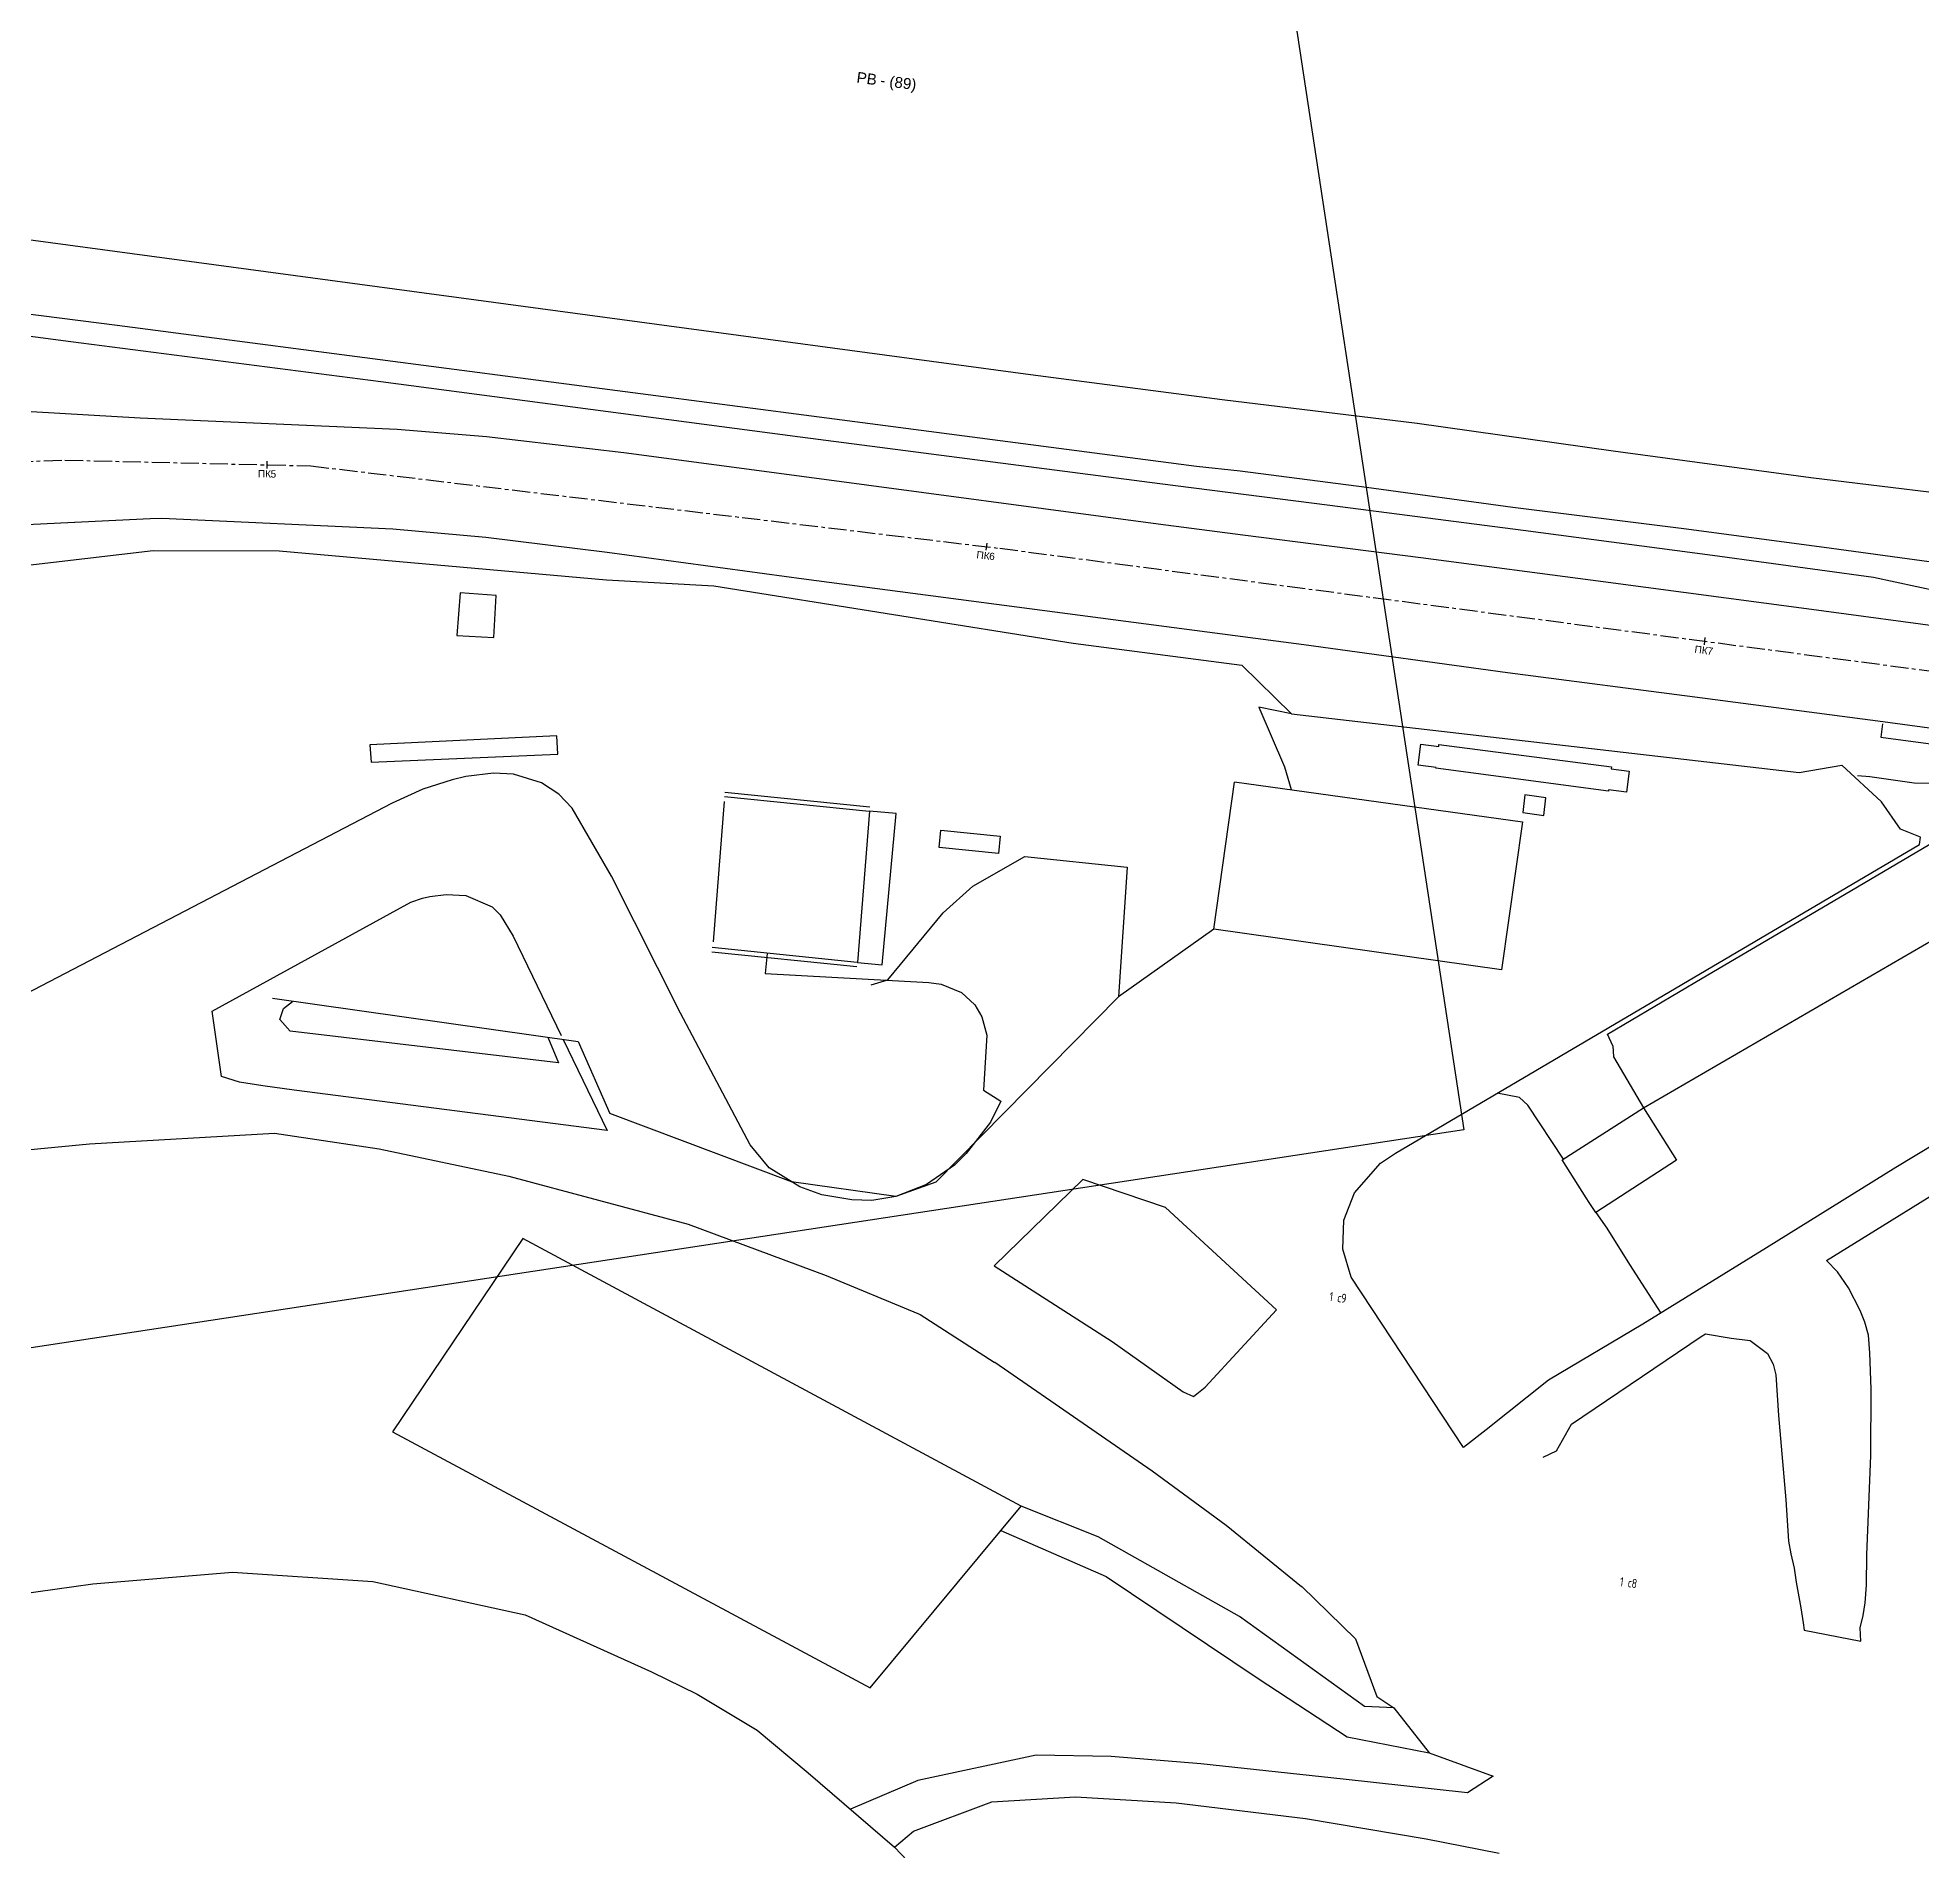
# Model space of a CAD drawing. Header units: metres. Extents: x 344448 to 345503, y 6651479 to 6652258.
# Drawn here: x 344849.7 to 345109.9, y 6651788.2 to 6652038.6 of the extents above; entities that cross this region are included whole.
import ezdxf

# ---------------------------------------------------------------- set-up
doc = ezdxf.new("R2010")
doc.units = ezdxf.units.M
doc.linetypes.add('осеваяX2', pattern=[4, 2.5, -0.5, 0.5, -0.5])
doc.layers.add('C3D-Рамка_вида', color=7, linetype='Continuous', plot=False)
doc.layers.add('C3D-Рамка_вида_метки', color=7, linetype='Continuous', plot=False)
for name, color, linetype in [('petr_building_addresses', 252, 'Continuous'), ('СЛОЙ_03_Здания_и_строения', 252, 'Continuous'), ('СЛОЙ_06_Инженерно-техниче', 252, 'Continuous'), ('СЛОЙ_10_Границы_покрытий_', 252, 'Continuous'), ('СЛОЙ_11_Гидрография', 252, 'Continuous'), ('СЛОЙ_14_Ограждения', 252, 'Continuous')]:
    doc.layers.add(name, color=color, linetype=linetype)
doc.layers.add('Трасса', color=1, linetype='осеваяX2', lineweight=30, plot=False)
doc.layers.add('Трасса.Метки', color=1, linetype='Continuous', lineweight=30, plot=False)
doc.styles.add('Ck_rus', font='isocpeur.ttf', dxfattribs={"width": 0.8, "height": 2.5})

msp = doc.modelspace()

# ---------------------------------------------------------------- linework, layer by layer
at = {"layer": 'C3D-Рамка_вида', "linetype": 'Continuous'}
msp.add_lwpolyline([(344636.54, 6652046.94), (345013.71, 6652104.29), (345046.63, 6651887.78), (344669.46, 6651830.43)], close=True, dxfattribs=at)
at = {"layer": 'СЛОЙ_03_Здания_и_строения', "linetype": 'Continuous'}
for points in [[(344908.08, 6651961.93), (344907.63, 6651956.02), (344912.7, 6651955.75), (344913.06, 6651961.57), (344908.08, 6651961.93)], [(344895.61, 6651940.94), (344895.8, 6651938.53), (344921.54, 6651939.67), (344921.4, 6651942.17), (344895.61, 6651940.94)], [(345014.97, 6651935.84), (345054.75, 6651930.3), (345051.81, 6651909.87), (345012.12, 6651915.5), (345014.96, 6651935.79)], [(345057.67, 6651931.19), (345057.97, 6651933.62), (345055.06, 6651934.04), (345054.76, 6651931.6), (345057.67, 6651931.19)], [(344966.31, 6651910.56), (344968.25, 6651931.44), (344964.59, 6651931.76), (344962.92, 6651910.9), (344966.31, 6651910.56)], [(344974.42, 6651929.14), (344982.63, 6651928.31), (344982.4, 6651925.94), (344974.19, 6651926.78), (344974.42, 6651929.14)], [(345075.97, 6651883.6), (345064.84, 6651876.4), (345063.95, 6651877.78), (345063.54, 6651878.42), (345060.19, 6651883.63), (345071.42, 6651890.85), (345075.97, 6651883.6)], [(344786.55, 6651788), (344796.8, 6651798.24), (344814.2, 6651811.57), (344825.99, 6651818.7), (344834.66, 6651821), (344846.86, 6651823.63), (344857.38, 6651825.1), (344876.62, 6651826.73), (344896, 6651825.44), (344917.03, 6651820.85), (344934.47, 6651812.97), (344940.81, 6651809.91), (344949.07, 6651804.93), (344956.12, 6651799.05), (344968.02, 6651788.77)], [(344968.02, 6651788.77), (344983.25, 6651772.74)]]:
    msp.add_lwpolyline(points, dxfattribs=at)
at = {"layer": 'СЛОЙ_06_Инженерно-техниче', "linetype": 'Continuous'}
msp.add_lwpolyline([(345043.2, 6651940.98), (345067.01, 6651937.89), (345066.98, 6651937.62), (345069.46, 6651937.3), (345069.08, 6651934.41), (345066.61, 6651934.73), (345066.58, 6651934.52), (345042.78, 6651937.72), (345042.79, 6651937.81), (345040.34, 6651938.13), (345040.71, 6651941.02), (345043.17, 6651940.71), (345043.2, 6651940.98)], dxfattribs=at)
at = {"layer": 'СЛОЙ_10_Границы_покрытий_', "linetype": 'Continuous'}
for p, q in [((344944.5, 6651933.13), (344942.98, 6651913.75)), ((345012.12, 6651915.5), (344998.94, 6651906.15)), ((345036.97, 6651808.01), (345041.85, 6651801.78))]:
    msp.add_line(p, q, dxfattribs=at)
for points in [[(345115.13, 6651956.85), (345093.92, 6651959.71), (345065.85, 6651963.44), (345040.69, 6651966.76), (345016.11, 6651969.9), (345004.43, 6651971.41), (344956.25, 6651977.84), (344930.65, 6651981.26), (344911.71, 6651983.46), (344899.36, 6651984.46), (344863.88, 6651986.04), (344819.5, 6651988.6), (344803.62, 6651992.37), (344785.29, 6651996.93), (344778.73, 6651999.65), (344763.9, 6652009.46), (344756.16, 6652014.66), (344753.48, 6652016.46), (344748.45, 6652020.29), (344749.07, 6652023.84), (344749.96, 6652023.73), (344751.01, 6652031.86), (344745.66, 6652032.6), (344745.85, 6652034.25)], [(344778.54, 6651999.78), (344779.47, 6652002.24), (344780.3, 6652003.65), (344781.54, 6652005.03), (344782.71, 6652005.55), (344783.85, 6652005.84), (344785.02, 6652005.88), (344804.83, 6652003.34), (344821.49, 6652000.92), (344854.31, 6651996.61), (344897.12, 6651991.11), (344955, 6651983.44), (345004.68, 6651977.01), (345028.15, 6651974.04), (345054.82, 6651970.58), (345080.98, 6651967.14), (345103.18, 6651964.08), (345112.18, 6651962.14)], [(345127.04, 6651966.22), (345125.81, 6651965.04), (345124.44, 6651964.51), (345110.86, 6651966.22), (345096.36, 6651968.2), (345077.02, 6651970.75), (345053.4, 6651973.71), (345033.21, 6651976.45), (345015.75, 6651978.7), (345009.72, 6651979.35), (344958.71, 6651986.02), (344905.14, 6651993.04), (344860.71, 6651998.81), (344834.25, 6652002.2)], [(345129.9, 6651940.68), (345104.48, 6651944.11), (345079.58, 6651947.38), (345052.67, 6651950.9), (345024.55, 6651954.72), (344999.95, 6651957.98), (344955.51, 6651963.81), (344928.37, 6651967.5), (344911.6, 6651969.58), (344898.78, 6651970.7), (344866.9, 6651972.17), (344865.27, 6651972.14), (344844.4, 6651971.14), (344824.2, 6651967.09), (344792.22, 6651957.48), (344773.94, 6651950.18), (344760.69, 6651944.05), (344752.76, 6651939.59), (344733.74, 6651928.91), (344725.42, 6651923.51), (344718.99, 6651918.89), (344716.41, 6651916.92), (344703.73, 6651906.13), (344693.86, 6651896.73)], [(345022.86, 6651945.21), (345018.33, 6651946.15), (345021.86, 6651937.91), (345022.77, 6651934.75)], [(345104.44, 6651943.86), (345104.2, 6651941.98), (345124.54, 6651939.3), (345152.28, 6651935.62), (345179, 6651931.93), (345180.16, 6651930.72), (345179.94, 6651929.4), (345173.94, 6651923.93), (345154.96, 6651912.01), (345120.53, 6651891.19), (345106.27, 6651882.57), (345088.42, 6651871.49), (345071.32, 6651860.96), (345058.33, 6651853.23), (345049.73, 6651846.39)], [(344950.47, 6651912.14), (344950.18, 6651909.38), (344972.75, 6651908.11), (344974.49, 6651907.91), (344977.26, 6651906.76), (344979.13, 6651905.07), (344980.08, 6651903.38), (344980.8, 6651900.87), (344980.3, 6651893.28), (344982.71, 6651891.73), (344981.27, 6651888.83), (344977.93, 6651884.53), (344976.32, 6651882.9), (344972.45, 6651880.23), (344968.23, 6651878.57), (344964.88, 6651878.06), (344962.14, 6651878.11), (344957.98, 6651878.84), (344954.98, 6651879.91), (344950.73, 6651882.54), (344948.1, 6651885.72), (344938.49, 6651903.91), (344928.94, 6651922.8), (344923.55, 6651932.21), (344921.68, 6651934.14), (344919.31, 6651935.71), (344915.44, 6651936.89), (344912.69, 6651937.05), (344908.85, 6651936.59), (344906.95, 6651936.12), (344902.9, 6651934.82), (344898.7, 6651932.89), (344832.55, 6651898.48)], [(345067.2, 6651899.39), (345066.47, 6651900.99), (345079.52, 6651908.74), (345099.18, 6651920.28), (345117.14, 6651930.87), (345117.42, 6651933.21), (345114.63, 6651935.6), (345108.8, 6651935.66), (345102.68, 6651936.5), (345100.98, 6651936.68)], [(345071.42, 6651890.85), (345128.48, 6651923.95), (345147.62, 6651936.1)], [(344922.29, 6651900.28), (344928.37, 6651887.72), (344885.15, 6651893.28), (344880.81, 6651893.86), (344877.59, 6651894.35), (344875.1, 6651895.16), (344873.81, 6651904.18), (344901.28, 6651919.22), (344902.89, 6651919.78), (344903.88, 6651919.99), (344906.12, 6651920.27), (344908.84, 6651920.12), (344912.49, 6651918.56), (344913.6, 6651917.47), (344915.4, 6651914.53), (344922.03, 6651900.83)], [(345067.2, 6651899.39), (345067.28, 6651897.88), (345071.42, 6651890.85)], [(345060.4, 6651883.76), (345055.48, 6651891.19), (345054.31, 6651892.25), (345051.24, 6651892.84)], [(344833.88, 6651883.63), (344856.9, 6651885.86), (344882.43, 6651887.32), (344896.89, 6651885.18), (344914.8, 6651881.4), (344939.53, 6651874.79), (344958.58, 6651867.7), (344971.24, 6651862.46), (344971.59, 6651862.31), (344981.79, 6651855.73), (344981.87, 6651855.7), (345003.62, 6651840.74), (345013.82, 6651833.23), (345024.24, 6651824.75), (345024.25, 6651824.75), (345031.66, 6651817.52), (345031.66, 6651817.51), (345034.61, 6651809.59), (345036.97, 6651808.01)], [(345005.46, 6651877.06), (344994.02, 6651880.92), (344981.81, 6651869.02), (344998.09, 6651858.56), (345007.86, 6651851.61), (345009.33, 6651850.97), (345010.92, 6651852.28), (345020.75, 6651862.94), (345005.46, 6651877.06)], [(345057.59, 6651842.62), (345059.43, 6651843.5), (345061.48, 6651847.15), (345079.39, 6651859.26), (345079.98, 6651859.62), (345083.52, 6651859.05), (345086.18, 6651858.69), (345088.53, 6651856.92), (345089.34, 6651855.44), (345089.69, 6651853.97), (345090.09, 6651848.38), (345091.1, 6651836.72), (345091.45, 6651831), (345091.76, 6651829.25), (345092.22, 6651827.3), (345092.52, 6651825.36), (345093.13, 6651821.83), (345093.49, 6651819.73), (345093.6, 6651818.74), (345101.45, 6651817.2), (345101.36, 6651819.03), (345101.74, 6651820.75), (345102.04, 6651822.5), (345102.21, 6651824.92), (345102.28, 6651829.12), (345102.8, 6651842.82), (345102.85, 6651852.01), (345102.7, 6651857.03), (345102.48, 6651859.46), (345101.98, 6651861.23), (345101.33, 6651862.87), (345099.73, 6651865.97), (345098.21, 6651868.17), (345096.71, 6651869.75), (345114.48, 6651880.77)], [(345064.84, 6651876.4), (345066.38, 6651874.23), (345069.51, 6651869.22), (345073.82, 6651862.5)], [(344985.51, 6651835.83), (344916.73, 6651872.8), (344898.72, 6651846.12), (344964.68, 6651810.77), (344985.51, 6651835.83)], [(345036.97, 6651808.01), (345032.91, 6651808.2), (345015.64, 6651820.62), (344996.13, 6651831.63), (344985.51, 6651835.83)], [(344982.73, 6651832.48), (344997.24, 6651826.15), (345018.24, 6651812.07), (345030.53, 6651803.99), (345041.85, 6651801.78)], [(345041.85, 6651801.78), (345050.66, 6651798.56), (345047.15, 6651796.28), (345029.98, 6651798.14), (345010.31, 6651800.29), (344997.95, 6651801.3), (344987.6, 6651801.45), (344971.27, 6651797.96), (344961.94, 6651794.02)], [(344968.02, 6651788.77), (344970.64, 6651790.97), (344981.49, 6651795.05), (344993.04, 6651795.73), (345006.93, 6651794.89), (345024.77, 6651792.71), (345041.44, 6651789.9), (345051.5, 6651787.96)]]:
    msp.add_lwpolyline(points, dxfattribs=at)
at = {"layer": 'СЛОЙ_11_Гидрография', "linetype": 'Continuous'}
msp.add_lwpolyline([(344808.78, 6652016.04), (344986.82, 6651992.08), (345013.27, 6651988.63), (345040.2, 6651985.35), (345067.24, 6651981.53), (345094.53, 6651977.85), (345121.84, 6651974.53)], dxfattribs=at)
at = {"layer": 'СЛОЙ_14_Ограждения', "linetype": 'Continuous'}
for p, q in [((344944.54, 6651933.81), (344964.55, 6651931.76)), ((344944.6, 6651934.41), (344964.61, 6651932.36)), ((344962.81, 6651910.29), (344942.79, 6651912.34)), ((344962.87, 6651910.89), (344942.85, 6651912.94))]:
    msp.add_line(p, q, dxfattribs=at)
for points in [[(344695.73, 6651894.54), (344713.31, 6651909.44), (344741.6, 6651928.73), (344752.48, 6651933.59), (344781.45, 6651946.54), (344783.33, 6651947.28), (344817.52, 6651958.51), (344842.45, 6651965.04), (344865.7, 6651967.78), (344883.06, 6651967.71), (344928.29, 6651963.72), (344943.07, 6651962.89), (344992.7, 6651954.98), (345015.99, 6651951.95), (345022.86, 6651945.21), (345092.92, 6651937.11), (345098.83, 6651938.12)], [(345049.73, 6651846.39), (345046.58, 6651843.94), (345031.06, 6651867.44), (345029.94, 6651871.32), (345030.05, 6651875.32), (345031.55, 6651879.09), (345035.14, 6651883.21), (345037.19, 6651884.57), (345109.55, 6651927.18), (345109.66, 6651928.17), (345106.92, 6651929.29), (345104.31, 6651933.08), (345098.83, 6651938.12)], [(344964.81, 6651907.79), (344967.09, 6651908.52), (344974.73, 6651917.76), (344978.83, 6651921.45), (344986.01, 6651925.52), (345000.17, 6651924.04), (344998.94, 6651906.15), (344973.75, 6651880.55), (344968.23, 6651878.57), (344953.81, 6651880.62), (344928.74, 6651890.06)], [(344882.14, 6651905.97), (344924.37, 6651899.99), (344928.74, 6651890.06)], [(344920.18, 6651900.58), (344921.66, 6651897.06), (344884.6, 6651901.39), (344883.16, 6651903.03), (344883.66, 6651904.52), (344884.93, 6651905.53)]]:
    msp.add_lwpolyline(points, dxfattribs=at)
at = {"layer": 'Трасса'}
for p, q in [((344834.61, 6651979.59), (344853.51, 6651980.24)), ((344853.51, 6651980.24), (344887.44, 6651979.45)), ((344887.44, 6651979.45), (344982.58, 6651968.07)), ((344982.58, 6651968.07), (345116.35, 6651950.43))]:
    msp.add_line(p, q, dxfattribs=at)
at = {"layer": 'Трасса.Метки'}
for p, q in [((344881.39, 6651980.09), (344881.37, 6651979.09)), ((344980.77, 6651968.79), (344980.65, 6651967.8)), ((345079.92, 6651955.74), (345079.79, 6651954.75))]:
    msp.add_line(p, q, dxfattribs=at)

# ---------------------------------------------------------------- texts
at = {"layer": 'C3D-Рамка_вида_метки', "linetype": 'Continuous', "char_height": 1.5, "attachment_point": 1, "rotation": 352.5388, "style": 'Ck_rus'}
for s, insert, width in [('\\fArial|b0|i0|c1|p34;\\W1.0000000000;\\T1.0000000000;\\o\\l\\kРВ', (344962.92, 6652033.85), 2.793), ('\\fArial|b0|i0|c1|p34;\\W1.0000000000;\\T1.0000000000;\\o\\l\\k- (89)', (344966.18, 6652033.45), 5.0025)]:
    msp.add_mtext(s, dxfattribs=dict(at, insert=insert, width=width))
at = {"layer": 'petr_building_addresses', "linetype": 'Continuous', "char_height": 1.25, "attachment_point": 7, "rotation": 352.4878, "style": 'Ck_rus'}
for s, insert in [('1 с9', (345028, 6651864.18)), ('1 с8', (345068.1, 6651824.82))]:
    msp.add_mtext(s, dxfattribs=dict(at, insert=insert))
at = {"layer": 'Трасса.Метки', "linetype": 'Continuous', "char_height": 1, "attachment_point": 1, "style": 'Ck_rus'}
for s, insert, width, rotation in [('\\fArial|b0|i0|c1|p34;\\W1.0000000000;\\T1.0000000000;\\o\\l\\kПК', (344880.15, 6651978.88), 1.816, 358.6709), ('\\fArial|b0|i0|c1|p34;\\W1.0000000000;\\T1.0000000000;\\o\\l\\k5', (344881.91, 6651978.84), 0.776, 358.6709), ('\\fArial|b0|i0|c1|p34;\\W1.0000000000;\\T1.0000000000;\\o\\l\\kПК', (344979.42, 6651967.7), 1.816, 353.1793), ('\\fArial|b0|i0|c1|p34;\\W1.0000000000;\\T1.0000000000;\\o\\l\\k6', (344981.17, 6651967.5), 0.776, 353.1793), ('\\fArial|b0|i0|c1|p34;\\W1.0000000000;\\T1.0000000000;\\o\\l\\kПК', (345078.56, 6651954.66), 1.816, 352.4878), ('\\fArial|b0|i0|c1|p34;\\W1.0000000000;\\T1.0000000000;\\o\\l\\k7', (345080.32, 6651954.43), 0.776, 352.4878)]:
    msp.add_mtext(s, dxfattribs=dict(at, insert=insert, width=width, rotation=rotation))

doc.saveas('drawing.dxf')
